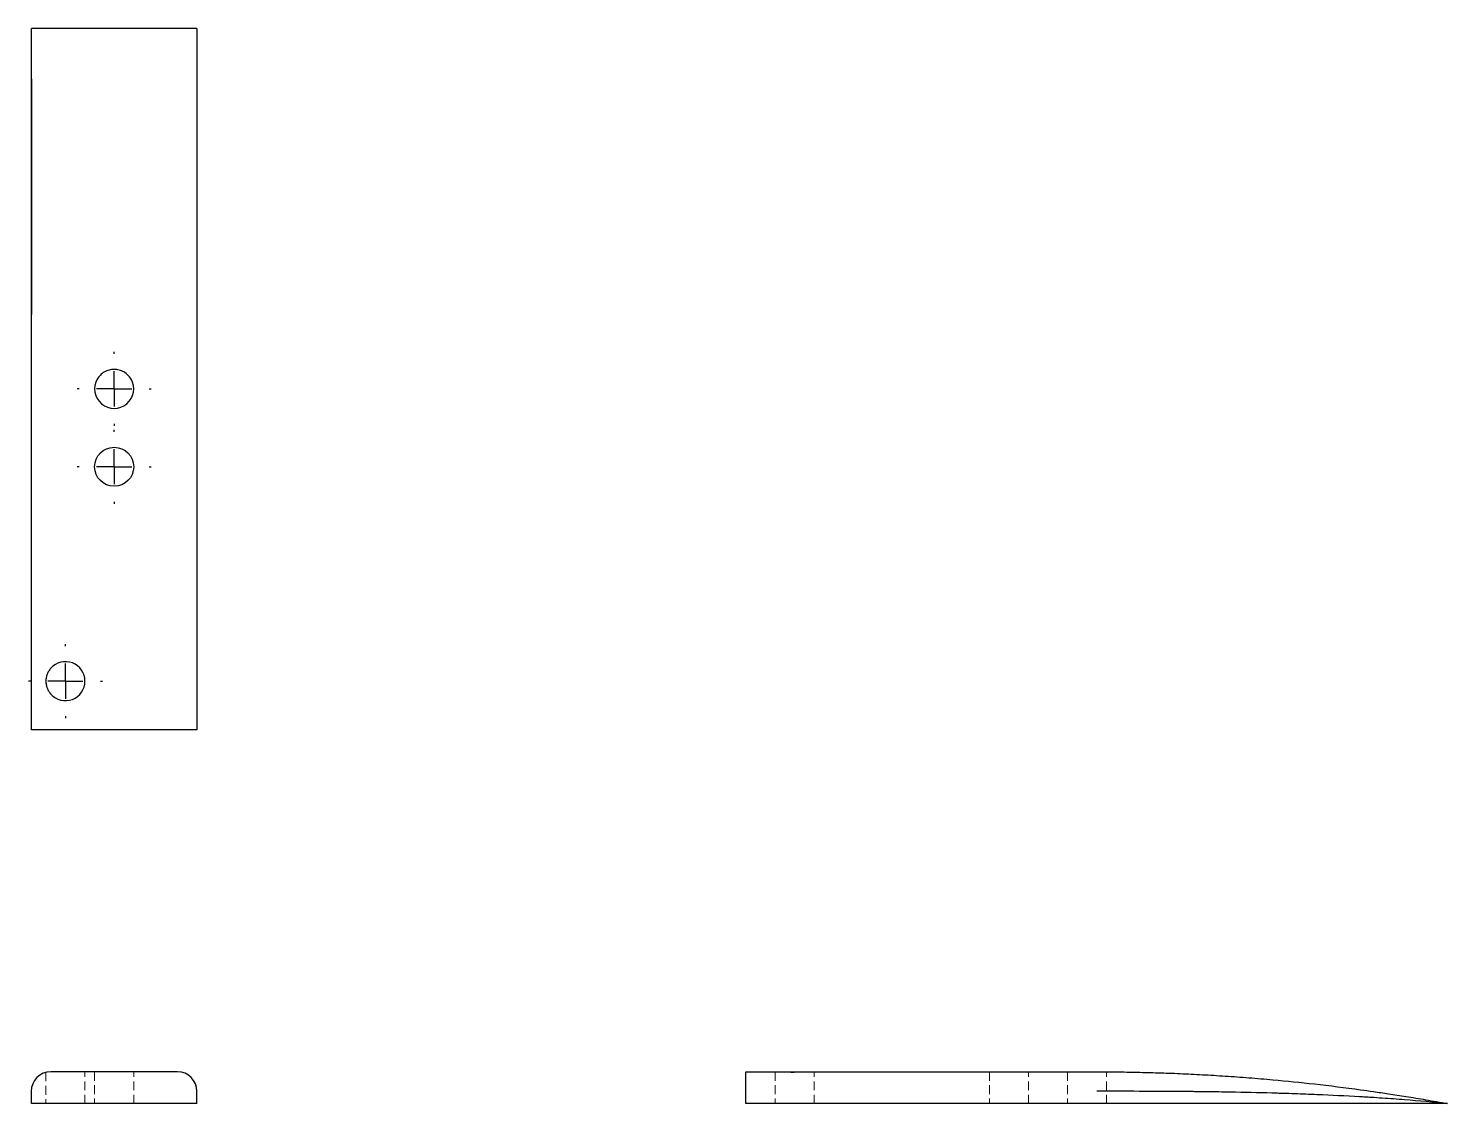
# Model space of a CAD drawing. Header units: millimetres. Extents: x 71 to 273, y 55 to 208.
import ezdxf

# ---------------------------------------------------------------- set-up
doc = ezdxf.new("R2010")
doc.units = ezdxf.units.MM
doc.linetypes.add('HIDDEN', pattern=[1.905, 1.27, -0.635])
doc.layers.add('10', color=7, linetype='Continuous')

# ---------------------------------------------------------------- blocks, each defined once
blk = doc.blocks.new('SW_CENTERMARKSYMBOL_0')
at = {"layer": '10', "color": 0}
for p, q in [((0, 5), (0, 5.28)), ((0, 0), (0, 2.5)), ((-5, 0), (-5.28, 0)), ((0, 0), (-2.5, 0)), ((0, 0), (0, -2.5)), ((0, 0), (2.5, 0)), ((5, 0), (5.28, 0)), ((0, -5), (0, -5.28))]:
    blk.add_line(p, q, dxfattribs=at)
blk = doc.blocks.new('SW_CENTERMARKSYMBOL_1')
at = {"layer": '10', "color": 0}
for p, q in [((0, 5), (0, 5.28)), ((0, 0), (0, 2.5)), ((-5, 0), (-5.28, 0)), ((0, 0), (-2.5, 0)), ((0, 0), (0, -2.5)), ((0, 0), (2.5, 0)), ((5, 0), (5.28, 0)), ((0, -5), (0, -5.28))]:
    blk.add_line(p, q, dxfattribs=at)
blk = doc.blocks.new('SW_CENTERMARKSYMBOL_2')
at = {"layer": '10', "color": 0}
for p, q in [((0, 5), (0, 5.28)), ((0, 0), (0, 2.5)), ((-5, 0), (-5.28, 0)), ((0, 0), (-2.5, 0)), ((0, 0), (0, -2.5)), ((0, 0), (2.5, 0)), ((5, 0), (5.28, 0)), ((0, -5), (0, -5.28))]:
    blk.add_line(p, q, dxfattribs=at)

msp = doc.modelspace()

# ---------------------------------------------------------------- linework, layer by layer
at = {"color": 7, "linetype": 'Continuous', "lineweight": 25}
for p, q in [((94.79, 207.97), (71.19, 207.97)), ((71.19, 108), (71.19, 157.99)), ((94.79, 157.99), (94.79, 108)), ((73.96, 108), (71.19, 108)), ((92.01, 108), (73.96, 108)), ((94.79, 108), (92.01, 108)), ((92.01, 59.27), (73.96, 59.27)), ((173, 59.27), (222.99, 59.27)), ((173, 56.49), (173, 59.27)), ((71.19, 54.73), (71.19, 56.49)), ((94.79, 54.73), (71.19, 54.73)), ((94.79, 54.73), (94.79, 56.49)), ((173, 54.73), (173, 56.49)), ((272.97, 54.73), (173, 54.73))]:
    msp.add_line(p, q, dxfattribs=at)
at = {"color": 7, "linetype": 'HIDDEN', "lineweight": 18}
for p, q in [((73.27, 59.18), (73.27, 54.73)), ((78.82, 54.73), (78.82, 59.27)), ((80.21, 59.27), (80.21, 54.73)), ((85.77, 54.73), (85.77, 59.27)), ((177.17, 59.27), (177.17, 54.73)), ((182.72, 54.73), (182.72, 59.27)), ((207.71, 59.27), (207.71, 54.73)), ((213.27, 54.73), (213.27, 59.27)), ((218.82, 59.27), (218.82, 54.73)), ((224.37, 54.73), (224.37, 59.27))]:
    msp.add_line(p, q, dxfattribs=at)
at = {"color": 7, "linetype": 'HIDDEN', "lineweight": 18, "flags": 128}
for points in [[(73.96, 59.27), (73.96, 59.27)], [(73.96, 59.27), (73.96, 59.27)], [(92.01, 59.27), (92.01, 59.27)]]:
    msp.add_lwpolyline(points, dxfattribs=at)
at = {"color": 7, "linetype": 'Continuous', "lineweight": 25}
msp.add_circle((82.99, 145.49), 2.78, dxfattribs=at)
for centre, start, end in [((82.99, 156.6), 150, 30), ((76.05, 114.94), 221.4096, 138.5904), ((73.96, 56.49), 90, 180), ((92.01, 56.49), 0, 90)]:
    msp.add_arc(centre, 2.78, start, end, dxfattribs=at)
for points, knots in [([(71.19, 157.99), (71.19, 160.49), (71.19, 163.92), (71.19, 167.36), (71.19, 168.94), (71.19, 169.7), (71.19, 170.07), (71.19, 170.25), (71.19, 170.34), (71.19, 170.38), (71.19, 170.41), (71.19, 170.41), (71.19, 172.7), (71.19, 175.96), (71.19, 179.52), (71.19, 181.23), (71.19, 182.08), (71.19, 182.49), (71.19, 182.7), (71.19, 182.79), (71.19, 182.85), (71.19, 182.87), (71.19, 185.12), (71.19, 188.34), (71.19, 191.93), (71.19, 193.69), (71.19, 194.56), (71.19, 195), (71.19, 195.21), (71.19, 195.3), (71.19, 195.36), (71.19, 195.39), (71.19, 199.79), (71.19, 203.97), (71.19, 207.97)], [0, 0, 0, 0, 0.125, 0.1875, 0.21875, 0.234375, 0.242188, 0.246094, 0.248047, 0.249023, 0.249023, 0.25, 0.25, 0.375, 0.4375, 0.46875, 0.484375, 0.492188, 0.496094, 0.498047, 0.498047, 0.5, 0.5, 0.625, 0.6875, 0.71875, 0.734375, 0.742188, 0.746094, 0.748047, 0.748047, 0.75, 0.75, 1, 1, 1, 1]), ([(94.79, 207.97), (94.79, 205.97), (94.79, 202.9), (94.79, 199.2), (94.79, 197.33), (94.79, 196.38), (94.79, 195.9), (94.79, 195.66), (94.79, 195.56), (94.79, 195.49), (94.79, 195.46), (94.79, 193.46), (94.79, 190.42), (94.79, 186.72), (94.79, 184.83), (94.79, 183.87), (94.79, 183.39), (94.79, 183.15), (94.79, 183.05), (94.79, 182.98), (94.79, 182.94), (94.79, 181.02), (94.79, 178.04), (94.79, 174.32), (94.79, 172.4), (94.79, 171.42), (94.79, 170.93), (94.79, 170.68), (94.79, 170.55), (94.79, 170.5), (94.79, 170.47), (94.79, 170.44), (94.79, 167.14), (94.79, 162.99), (94.79, 157.99)], [0, 0, 0, 0, 0.125, 0.1875, 0.21875, 0.234375, 0.242188, 0.246094, 0.248047, 0.248047, 0.25, 0.25, 0.375, 0.4375, 0.46875, 0.484375, 0.492188, 0.496094, 0.498047, 0.498047, 0.5, 0.5, 0.625, 0.6875, 0.71875, 0.734375, 0.742188, 0.746094, 0.748047, 0.749023, 0.749023, 0.75, 0.75, 1, 1, 1, 1]), ([(71.19, 200.76), (71.19, 200.38), (71.2, 197.22), (71.2, 191.28), (71.19, 182.93), (71.19, 174.9), (71.19, 169.65), (71.19, 167.18)], [0, 0, 0, 0, 0.034056, 0.28311, 0.531605, 0.779472, 1, 1, 1, 1]), ([(85.39, 157.99), (85.27, 158.2), (85.12, 158.39), (84.78, 158.73), (84.59, 158.88), (84.17, 159.12), (83.94, 159.22), (83.47, 159.34), (83.23, 159.37), (82.74, 159.37), (82.5, 159.34), (82.04, 159.22), (81.81, 159.12), (81.39, 158.88), (81.19, 158.73), (80.85, 158.39), (80.71, 158.2), (80.58, 157.99)], [0, 0, 0, 0, 0.125, 0.125, 0.25, 0.25, 0.375, 0.375, 0.5, 0.5, 0.625, 0.625, 0.75, 0.75, 0.875, 0.875, 1, 1, 1, 1]), ([(73.96, 116.78), (73.85, 116.65), (73.75, 116.52), (73.58, 116.23), (73.51, 116.08), (73.39, 115.77), (73.34, 115.61), (73.28, 115.28), (73.27, 115.11), (73.27, 114.78), (73.28, 114.61), (73.34, 114.28), (73.39, 114.12), (73.51, 113.81), (73.58, 113.66), (73.75, 113.37), (73.85, 113.23), (73.96, 113.11)], [0, 0, 0, 0, 0.125, 0.125, 0.25, 0.25, 0.375, 0.375, 0.5, 0.5, 0.625, 0.625, 0.75, 0.75, 0.875, 0.875, 1, 1, 1, 1]), ([(222.99, 59.27), (223.45, 59.27), (224.4, 59.27), (225.83, 59.25), (227.28, 59.24), (228.75, 59.21), (230.24, 59.17), (231.76, 59.13), (233.3, 59.08), (234.86, 59.02), (236.44, 58.94), (238.04, 58.86), (239.66, 58.77), (241.3, 58.66), (242.97, 58.55), (244.65, 58.42), (246.36, 58.28), (249.48, 58.01), (254.22, 57.53), (258.98, 56.94), (262.5, 56.44), (264.65, 56.13), (267.14, 55.74), (269.95, 55.28), (271.93, 54.92), (272.97, 54.73)], [0, 0, 0, 0, 0.027944, 0.056322, 0.085135, 0.114383, 0.144066, 0.174185, 0.204741, 0.235734, 0.267165, 0.299034, 0.331341, 0.364087, 0.397272, 0.430897, 0.464962, 0.499467, 0.617561, 0.749634, 0.786343, 0.829734, 0.879807, 0.936562, 1, 1, 1, 1]), ([(272.97, 54.73), (270.97, 54.93), (267.9, 55.2), (264.2, 55.47), (262.33, 55.59), (261.38, 55.65), (260.9, 55.68), (260.66, 55.69), (260.56, 55.7), (260.49, 55.7), (260.46, 55.7), (258.46, 55.82), (255.42, 55.97), (251.72, 56.11), (249.83, 56.17), (248.87, 56.2), (248.39, 56.22), (248.15, 56.22), (248.05, 56.23), (247.98, 56.23), (247.94, 56.23), (246.02, 56.28), (243.04, 56.35), (239.32, 56.41), (237.4, 56.43), (236.42, 56.44), (235.93, 56.44), (235.68, 56.45), (235.55, 56.45), (235.5, 56.45), (235.47, 56.45), (235.44, 56.45), (232.14, 56.48), (227.99, 56.49), (222.99, 56.49)], [0, 0, 0, 0, 0.125, 0.1875, 0.21875, 0.234375, 0.242188, 0.246094, 0.248047, 0.248047, 0.25, 0.25, 0.375, 0.4375, 0.46875, 0.484375, 0.492188, 0.496094, 0.498047, 0.498047, 0.5, 0.5, 0.625, 0.6875, 0.71875, 0.734375, 0.742188, 0.746094, 0.748047, 0.749023, 0.749023, 0.75, 0.75, 1, 1, 1, 1])]:
    msp.add_open_spline(points, degree=3, knots=knots, dxfattribs=at)
at = {"color": 7, "linetype": 'HIDDEN', "lineweight": 18}
msp.add_open_spline([(181.78, 59.27), (181.65, 59.27), (181.52, 59.26), (181.23, 59.24), (181.08, 59.23), (180.77, 59.21), (180.61, 59.2), (180.28, 59.18), (180.11, 59.18), (179.78, 59.18), (179.61, 59.18), (179.28, 59.2), (179.12, 59.21), (178.81, 59.23), (178.66, 59.24), (178.37, 59.26), (178.23, 59.27), (178.11, 59.27)], degree=3, knots=[0, 0, 0, 0, 0.125, 0.125, 0.25, 0.25, 0.375, 0.375, 0.5, 0.5, 0.625, 0.625, 0.75, 0.75, 0.875, 0.875, 1, 1, 1, 1], dxfattribs=at)

# ---------------------------------------------------------------- block references
at = {"layer": '10'}
for name, p in [('SW_CENTERMARKSYMBOL_2', (82.99, 156.6)), ('SW_CENTERMARKSYMBOL_0', (82.99, 145.49)), ('SW_CENTERMARKSYMBOL_1', (76.05, 114.94))]:
    msp.add_blockref(name, p, dxfattribs=at)

doc.saveas('drawing.dxf')
